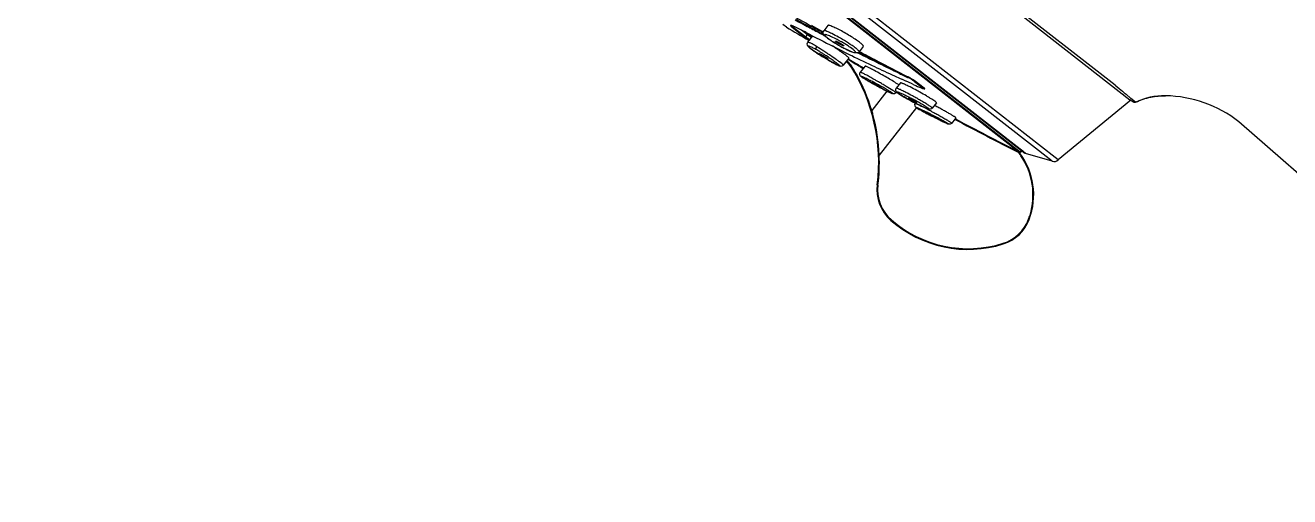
# Model space of a CAD drawing. Header units: millimetres. Extents: x 601 to 1195, y -13 to 407.
# Drawn here: x 1007.3 to 1077.1, y 250.7 to 276.8 of the extents above; entities that cross this region are included whole.
import ezdxf

# ---------------------------------------------------------------- set-up
doc = ezdxf.new("R2010")
doc.units = ezdxf.units.MM
doc.header["$LTSCALE"] = 0.1
doc.layers.add('DIM', color=3, linetype='Continuous')

msp = doc.modelspace()

# ---------------------------------------------------------------- linework, layer by layer
for p, q in [((1067.4355, 273.4601), (1011.8993, 316.8496)), ((1011.9147, 316.6638), (1068.2479, 272.6515)), ((1063.9472, 269.2558), (1007.2641, 313.5415)), ((1064.1117, 269.4663), (1007.5154, 313.6841)), ((1062.1848, 269.9169), (1008.2817, 312.0306)), ((1008.1813, 311.9199), (1062.093, 269.7994)), ((1008.3186, 311.9882), (1062.1782, 269.9085)), ((1008.4317, 311.7709), (1061.9467, 269.9604)), ((1049.2841, 276.6541), (1049.0914, 276.8046)), ((1049.6035, 276.6539), (1050.2989, 276.1106)), ((1049.6504, 276.6644), (1049.6804, 276.7028)), ((1049.6504, 276.6644), (1050.3469, 276.1202)), ((1050.4413, 276.2411), (1050.1146, 276.4964)), ((1050.521, 276.6537), (1050.5803, 276.6219)), ((1051.5713, 276.7548), (1051.3412, 276.4602)), ((1050.4898, 276.2505), (1050.2909, 276.4059)), ((1050.3469, 276.1202), (1050.4413, 276.2411)), ((1050.3655, 276.3672), (1050.3669, 276.3663)), ((1050.4588, 275.8227), (1050.7361, 276.1777)), ((1050.53, 275.9565), (1050.5371, 275.9521)), ((1050.5371, 275.9521), (1050.5497, 275.9442)), ((1050.6644, 276.0894), (1050.6464, 276.1011)), ((1051.2422, 276.2698), (1051.3759, 276.1992)), ((1051.2596, 276.3057), (1051.3273, 276.2699)), ((1051.3101, 276.3564), (1051.2899, 276.3676)), ((1052.1728, 275.6516), (1052.0188, 275.7412)), ((1051.3341, 274.9983), (1051.2222, 275.0671)), ((1052.3328, 275.5629), (1052.1728, 275.6516)), ((1053.2134, 275.2487), (1053.2529, 275.2286)), ((1053.2608, 275.2696), (1053.2717, 275.2641)), ((1053.525, 275.6008), (1053.2892, 275.2989)), ((1051.4536, 274.9262), (1051.3341, 274.9983)), ((1051.395, 274.9615), (1051.4142, 274.9499)), ((1051.4142, 274.9499), (1051.4215, 274.9455)), ((1051.5811, 274.8505), (1051.4536, 274.9262)), ((1051.8311, 274.7068), (1051.8394, 274.7021)), ((1051.8402, 274.7016), (1051.8394, 274.7021)), ((1051.8394, 274.7021), (1051.8517, 274.6952)), ((1052.7319, 274.9514), (1052.4228, 274.5558)), ((1052.5787, 274.7483), (1052.5783, 274.749)), ((1052.7321, 274.6341), (1052.5787, 274.7483)), ((1052.949, 274.7138), (1052.6835, 274.8689)), ((1052.9676, 274.7456), (1052.7022, 274.9008)), ((1052.846, 274.4938), (1052.7321, 274.6341)), ((1052.8678, 274.5324), (1052.8793, 274.5142)), ((1053.6214, 274.5125), (1053.3558, 274.1725)), ((1053.5199, 274.3824), (1053.4875, 274.4011)), ((1053.5428, 274.4117), (1053.506, 274.433)), ((1054.2748, 274.7607), (1054.263, 274.7669)), ((1054.2637, 274.7663), (1054.2748, 274.7607)), ((1055.8753, 273.6817), (1055.6578, 273.7802)), ((1055.8936, 273.6735), (1055.8753, 273.6817)), ((1056.1881, 273.5413), (1055.8936, 273.6735)), ((1055.9691, 273.8894), (1055.9882, 273.8802)), ((1056.3562, 273.668), (1056.8382, 273.2914)), ((1056.8648, 273.2914), (1056.3824, 273.6683)), ((1056.892, 273.2912), (1056.4093, 273.6683)), ((1054.0863, 273.5257), (1053.992, 273.5784)), ((1054.8332, 273.1305), (1053.9951, 272.0577)), ((1054.1845, 273.4715), (1054.0863, 273.5257)), ((1054.2855, 273.4164), (1054.1845, 273.4715)), ((1054.3882, 273.3611), (1054.2855, 273.4164)), ((1055.3584, 273.0811), (1055.3256, 273.0392)), ((1055.5717, 273.5883), (1055.3421, 273.2945)), ((1056.3237, 273.4808), (1056.1881, 273.5413)), ((1056.6439, 273.0696), (1056.6125, 273.087)), ((1056.7291, 273.3014), (1056.7314, 273.3001)), ((1056.7734, 273.2823), (1056.7314, 273.3001)), ((1068.3018, 272.7282), (1068.0303, 272.9566)), ((1056.0814, 272.6325), (1055.9719, 272.6924)), ((1056.196, 272.5712), (1056.0814, 272.6325)), ((1056.314, 272.5093), (1056.196, 272.5712)), ((1056.6743, 272.3286), (1056.5533, 272.3878)), ((1057.5652, 272.4854), (1057.3288, 272.1827)), ((1057.4772, 272.3245), (1057.4497, 272.3391)), ((1068.2858, 272.6219), (1064.2904, 269.3266)), ((1068.4002, 272.5325), (1068.2479, 272.6515)), ((1068.5554, 272.5156), (1068.3018, 272.7282)), ((1068.5562, 272.5149), (1068.5554, 272.5156)), ((1056.4574, 272.2168), (1054.404, 269.5886)), ((1056.7153, 272.0642), (1056.66, 272.0951)), ((1056.9903, 271.9149), (1056.9141, 271.9557)), ((1057.2421, 271.7825), (1057.1549, 271.828)), ((1057.3315, 271.7362), (1057.2421, 271.7825)), ((1057.4225, 271.6894), (1057.3315, 271.7362)), ((1057.6967, 271.551), (1057.6061, 271.5963)), ((1058.6414, 271.6557), (1058.4048, 271.3529)), ((1054.3665, 269.5871), (1054.404, 269.5886)), ((1061.9467, 269.9604), (1062.1983, 269.7639)), ((1062.0712, 269.7597), (1062.0881, 269.7932)), ((1062.1, 269.7871), (1062.0881, 269.7932)), ((1062.093, 269.7994), (1062.1247, 269.7747)), ((1062.1247, 269.7747), (1062.1, 269.7871)), ((1062.1833, 269.7524), (1062.1625, 269.7734)), ((1062.1782, 269.9085), (1062.1849, 269.9032)), ((1062.235, 269.8777), (1062.1848, 269.9169)), ((1062.1849, 269.9032), (1062.4381, 269.7054)), ((1062.2608, 269.8439), (1062.1983, 269.7639)), ((1062.1983, 269.7639), (1062.2608, 269.8439)), ((1062.4886, 269.6795), (1062.235, 269.8777)), ((1062.4886, 269.6795), (1062.4381, 269.7054)), ((1063.9472, 269.2558), (1062.4886, 269.6795)), ((1064.2904, 269.3266), (1064.1117, 269.4663)), ((1054.2983, 267.9629), (1054.3355, 267.9583)), ((1055.0487, 265.9928), (1055.0734, 266.021)), ((1062.685, 266.0427), (1062.6499, 266.0559)), ((1061.2554, 264.6891), (1061.2441, 264.7249))]:
    msp.add_line(p, q)
for points in [[(1049.7779, 276.6602), (1049.6913, 276.6984), (1049.6241, 276.7255), (1049.5761, 276.7422), (1049.5478, 276.7491), (1049.5456, 276.7493)], [(1050.0098, 276.5492), (1049.8841, 276.6105), (1049.7779, 276.6602)], [(1050.3669, 276.3663), (1050.3156, 276.3931), (1050.154, 276.4766), (1050.0098, 276.5492)], [(1051.3928, 276.1842), (1051.3485, 276.2362), (1051.3146, 276.301), (1051.3099, 276.3955), (1051.3404, 276.4593)], [(1050.6947, 275.4153), (1050.6371, 275.458), (1050.589, 275.4954), (1050.5493, 275.5284), (1050.5161, 275.5581), (1050.4879, 275.5866), (1050.4621, 275.6181), (1050.4375, 275.6625), (1050.4258, 275.7383), (1050.4587, 275.8227)], [(1051.6286, 275.993), (1051.5303, 276.0655), (1051.452, 276.1291), (1051.3928, 276.1842)], [(1052.0188, 275.7412), (1051.875, 275.8293), (1051.7444, 275.9137), (1051.6286, 275.993)], [(1051.017, 275.1968), (1050.9237, 275.2576), (1050.8383, 275.3147), (1050.7618, 275.3675), (1050.6947, 275.4153)], [(1051.2222, 275.0671), (1051.1167, 275.1331), (1051.017, 275.1968)], [(1052.8002, 275.3342), (1052.6521, 275.4009), (1052.4943, 275.4784), (1052.3328, 275.5629)], [(1052.9736, 275.2676), (1052.933, 275.2816), (1052.8002, 275.3342)], [(1053.1813, 275.2364), (1053.1135, 275.2346), (1053.0483, 275.246), (1052.9732, 275.2677)], [(1053.2899, 275.2999), (1053.2594, 275.2698), (1053.1813, 275.2364)], [(1051.8403, 274.7015), (1051.7134, 274.7736), (1051.5811, 274.8505)], [(1052.4228, 274.5558), (1052.3829, 274.5199), (1052.3109, 274.4965), (1052.2638, 274.4991), (1052.2306, 274.5075), (1052.1974, 274.5194), (1052.1574, 274.5364), (1052.1055, 274.5608), (1052.0363, 274.5956), (1051.9438, 274.6446), (1051.8402, 274.7016)], [(1053.6074, 273.8018), (1053.5516, 273.8361), (1053.5034, 273.8666), (1053.4622, 273.8936), (1053.4279, 273.9173), (1053.4006, 273.9378), (1053.3777, 273.9574), (1053.3527, 273.9856), (1053.3272, 274.0401), (1053.3273, 274.1154), (1053.3547, 274.1711)], [(1053.8187, 273.6771), (1053.7413, 273.7221), (1053.6707, 273.7638), (1053.6074, 273.8018)], [(1053.992, 273.5784), (1053.9025, 273.6291), (1053.8187, 273.6771)], [(1054.683, 273.2063), (1054.5937, 273.2525), (1054.4914, 273.3062), (1054.3882, 273.3611)], [(1055.3267, 273.0406), (1055.3035, 273.0168), (1055.239, 272.9855), (1055.1845, 272.9829), (1055.1499, 272.9898), (1055.1187, 273), (1055.0835, 273.0137), (1055.0416, 273.0316), (1054.9915, 273.0542), (1054.9332, 273.0817), (1054.8674, 273.1136), (1054.7951, 273.1494), (1054.7183, 273.1883), (1054.683, 273.2063)], [(1055.6106, 272.901), (1055.5437, 272.9428), (1055.4867, 272.9799), (1055.4389, 273.0129), (1055.3997, 273.0424), (1055.3685, 273.0696), (1055.3403, 273.1017), (1055.3135, 273.1578), (1055.3133, 273.2372), (1055.341, 273.293)], [(1056.8933, 273.2548), (1056.8904, 273.2539), (1056.8666, 273.2527), (1056.843, 273.2576), (1056.8126, 273.2673), (1056.7734, 273.2823)], [(1056.8961, 273.2573), (1056.9012, 273.2563), (1056.8955, 273.2555), (1056.8933, 273.2548)], [(1055.7738, 272.8042), (1055.6875, 272.8547), (1055.6106, 272.901)], [(1055.9719, 272.6924), (1055.8689, 272.7499), (1055.7738, 272.8042)], [(1056.5533, 272.3878), (1056.4337, 272.4478), (1056.314, 272.5093)], [(1056.4318, 272.2364), (1056.4078, 272.2614), (1056.3808, 272.3131), (1056.3783, 272.3905), (1056.4065, 272.4497)], [(1056.66, 272.0951), (1056.6107, 272.1231), (1056.5673, 272.1482), (1056.5296, 272.1706), (1056.4976, 272.1902), (1056.4716, 272.2069), (1056.4508, 272.2214), (1056.4318, 272.2364)], [(1057.33, 272.1843), (1057.3037, 272.1579), (1057.2359, 272.127), (1057.1806, 272.125), (1057.139, 272.1328), (1057.0958, 272.1456), (1057.045, 272.1638), (1056.984, 272.1881), (1056.9123, 272.2186), (1056.8307, 272.2551), (1056.741, 272.2968), (1056.6743, 272.3286)], [(1068.5562, 272.5149), (1068.4725, 272.5021), (1068.4001, 272.5325)], [(1056.9141, 271.9557), (1056.8426, 271.9944), (1056.7762, 272.0306), (1056.7153, 272.0642)], [(1057.1549, 271.828), (1057.0708, 271.8723), (1056.9903, 271.9149)], [(1057.6061, 271.5963), (1057.5144, 271.6426), (1057.4225, 271.6894)], [(1058.406, 271.3545), (1058.3861, 271.3335), (1058.3209, 271.3002), (1058.2658, 271.2973), (1058.2341, 271.3038), (1058.209, 271.312), (1058.1807, 271.3228), (1058.1462, 271.3372), (1058.1041, 271.3557), (1058.0541, 271.3784), (1057.9965, 271.4052), (1057.9321, 271.4358), (1057.8623, 271.4695), (1057.7889, 271.5054), (1057.6967, 271.551)], [(1121.3942, 193.6451), (1118.5102, 206.0762), (1114.4295, 218.0599), (1109.2451, 229.433), (1102.8558, 240.4106), (1095.0423, 251.1316), (1085.4905, 261.638), (1074.2592, 271.4355)]]:
    msp.add_lwpolyline(points)
for centre, radius, start, end in [((1123.7617, 407.4241), 149.7598, 240.419225, 240.781088), ((1129.6089, 411.7173), 157.1438, 239.259216, 239.788184), ((1049.1583, 275.5121), 1.3004, 68.958845, 69.385084), ((1048.2672, 273.3694), 3.6212, 65.764106, 66.8746), ((1113.8827, 394.7877), 134.0534, 241.426826, 241.792911), ((1113.8756, 394.8019), 134.0229, 241.43228, 241.830644), ((1113.912, 394.8423), 134.1155, 241.821673, 242.141949), ((1113.9048, 394.8566), 134.0848, 241.830641, 242.146895), ((1123.7887, 407.4725), 149.8152, 240.781085, 241.058128), ((1123.7812, 407.4861), 149.7838, 240.778827, 241.06311), ((1097.7707, 366.6547), 101.9759, 242.298404, 243.254523), ((1055.9741, 282.3535), 7.704, 238.198064, 240.353397), ((1048.3894, 268.9483), 7.9356, 60.316566, 62.292383), ((1046.9397, 266.8103), 10.6615, 57.987885, 60.699472), ((1044.7279, 264.8032), 12.2952, 57.540676, 58.337342), ((1060.0712, 289.3345), 16.7886, 238.315477, 238.644882), ((1043.9227, 263.5387), 13.7943, 56.754894, 57.537793), ((1039.9148, 257.4193), 21.2496, 56.547249, 57.078283), ((1043.106, 262.2141), 15.49, 55.043283, 56.619278), ((1097.8723, 366.8555), 102.201, 243.254279, 243.529989), ((1056.0978, 282.5562), 7.9413, 240.301044, 242.228811), ((1097.9261, 366.9634), 102.3216, 243.530008, 243.884675), ((1098.0271, 367.1702), 102.5517, 243.884841, 244.662726), ((1114.0349, 395.0802), 134.3832, 243.108459, 243.582263), ((1114.0277, 395.0944), 134.3525, 243.114195, 243.587527), ((1123.9028, 407.683), 150.0546, 241.924579, 242.348248), ((1123.8954, 407.6968), 150.0234, 241.929547, 242.353305), ((1060.5574, 290.1316), 17.7223, 238.643354, 238.868861), ((1060.8721, 290.6527), 18.3311, 238.965958, 239.177484), ((1060.8507, 290.6164), 18.2889, 239.17664, 239.484996), ((1060.5401, 290.0896), 17.6774, 239.485165, 239.629612), ((1059.9563, 289.0925), 16.522, 239.628128, 240.018777), ((1058.9012, 287.2674), 14.4139, 240.02644, 240.148872), ((1057.6061, 285.0042), 11.8063, 240.133283, 240.715466), ((1055.8637, 281.8933), 8.2406, 240.865697, 241.520656), ((1055.0724, 280.4396), 6.5855, 241.541497, 241.816804), ((1054.5985, 279.5544), 5.5815, 241.812614, 242.42577), ((1045.4444, 265.5649), 11.4039, 54.513614, 55.026339), ((1052.1939, 274.1112), 0.7557, 53.877285, 59.103656), ((1052.1975, 274.1083), 0.7933, 53.881504, 59.102423), ((1052.1923, 274.1096), 0.7579, 40.096961, 53.850537), ((1052.1959, 274.1067), 0.7955, 40.098287, 53.854673), ((1052.1933, 274.1109), 0.7564, 32.310799, 40.068389), ((1052.1968, 274.108), 0.794, 32.311036, 40.069418), ((1044.413, 269.1916), 9.9614, 352.915, 32.304963), ((1044.4162, 269.1885), 9.9994, 29.147799, 32.181747), ((1140.158, 424.2641), 173.1205, 239.751742, 239.957846), ((1140.1619, 424.2618), 173.0836, 239.750284, 239.95636), ((1098.1597, 367.4501), 102.8614, 244.662701, 245.344942), ((1114.0839, 395.1789), 134.4934, 243.582269, 244.109302), ((1123.4151, 410.3234), 152.1762, 242.977297, 243.69841), ((1135.4346, 429.7891), 174.9478, 242.36298, 242.990906), ((1044.3892, 269.1772), 10.0284, 16.692754, 29.129335), ((1045.2268, 256.9501), 18.8789, 62.033845, 62.795052), ((1041.9687, 252.1037), 24.85, 60.718768, 61.382684), ((1043.6382, 253.9552), 22.269, 61.422911, 62.037278), ((1040.2234, 248.9859), 28.4231, 60.483589, 60.724158), ((1039.4665, 247.6481), 29.9601, 60.187981, 60.484283), ((1039.6521, 247.9682), 29.5902, 59.714592, 60.191694), ((1098.2474, 367.6405), 103.071, 245.344799, 245.5936), ((1114.1195, 395.2521), 134.5748, 244.109278, 244.398814), ((1054.3416, 270.6986), 3.6183, 62.819389, 62.983758), ((1054.5784, 271.0604), 3.1707, 63.44026, 63.637144), ((1054.7176, 271.2296), 2.9394, 63.186546, 64.390711), ((1054.2886, 270.5954), 3.7343, 62.647462, 62.819395), ((1054.3377, 270.5842), 3.7043, 60.2636, 63.403035), ((1054.069, 270.1742), 4.2094, 60.365221, 62.626326), ((1054.579, 270.9518), 3.2499, 60.451671, 63.214742), ((1054.1227, 270.2629), 4.1057, 59.32348, 60.403812), ((1054.5124, 270.8857), 3.3558, 59.206066, 60.300498), ((1054.788, 271.3207), 2.8258, 59.61116, 60.44894), ((1054.4817, 270.8664), 3.4035, 58.072428, 59.339806), ((1064.8181, 292.8475), 22.102, 240.790118, 241.426375), ((1042.1026, 252.1525), 24.7411, 59.132975, 59.728347), ((1098.3683, 367.9095), 103.366, 245.998854, 246.244602), ((1057.3628, 274.7379), 1.5702, 246.19425, 247.706234), ((1057.1492, 274.2159), 1.0061, 247.683782, 249.502476), ((1185.0014, 411.7767), 181.5304, 229.725355, 229.8822), ((1050.257, 261.268), 12.8948, 63.120089, 64.239281), ((1063.228, 285.8378), 15.0148, 241.283979, 242.22353), ((1049.2368, 259.2523), 15.1539, 62.219377, 63.125191), ((1049.2707, 259.3083), 15.0885, 61.300826, 62.234185), ((1046.61, 255.2664), 20.0598, 60.198935, 60.889932), ((1048.2475, 258.1132), 16.7757, 59.331281, 60.219934), ((1070.1485, 269.1198), 3.75, 89.063082, 115.127141), ((1070.0996, 266.1228), 6.7475, 51.94061, 89.063588), ((1044.4357, 269.2067), 9.9755, 15.224518, 16.606749), ((1044.4258, 269.2045), 9.9856, 2.204251, 15.221753), ((1045.5142, 248.9479), 25.7332, 63.146882, 63.706288), ((1041.1439, 242.2945), 33.8113, 61.69165, 62.180034), ((1071.0934, 298.4207), 30.0241, 242.22773, 242.698101), ((1043.4077, 244.7844), 30.3993, 62.698659, 63.149403), ((1038.869, 238.0656), 38.6132, 61.520346, 61.695517), ((1037.8278, 236.1456), 40.7973, 61.301158, 61.520794), ((1070.3211, 296.909), 28.3267, 242.6838, 243.679855), ((1038.0437, 236.5358), 40.3514, 60.954388, 61.303944), ((1041.2697, 242.3322), 33.7178, 60.522226, 60.964744), ((1141.2816, 426.6577), 175.7591, 241.93561, 243.212946), ((1141.2816, 426.6577), 175.7216, 241.935548, 243.212946), ((1044.413, 269.1916), 9.9989, 352.915, 2.275718), ((1059.5937, 267.7895), 3.1697, 37.070114, 37.823015), ((1059.5476, 267.7546), 3.2276, 36.570411, 37.070836), ((1059.4289, 267.6675), 3.3747, 34.199065, 36.556086), ((1059.0875, 267.3964), 3.8438, 339.379477, 37.157732), ((1062.1979, 269.7179), 0.0375, 112.924845, 216.736094), ((1064.0518, 269.6159), 0.375, 253.801409, 309.514533), ((1056.5311, 267.6854), 2.25, 172.915, 228.785334), ((1056.5311, 267.6854), 2.2125, 172.915, 228.785334), ((1059.3111, 270.8593), 6.4693, 228.785334, 287.489556), ((1059.3111, 270.8593), 6.4318, 228.785334, 287.489556), ((1060.5792, 266.8351), 2.2125, 287.489556, 339.379477), ((1060.5792, 266.8351), 2.25, 287.489556, 339.379477), ((1059.0864, 267.3967), 3.8074, 339.38002, 343.054779)]:
    msp.add_arc(centre, radius, start, end)
for points, knots in [([(1049.6162, 276.7292), (1049.6014, 276.7348), (1049.5759, 276.7444), (1049.5432, 276.7518), (1049.5221, 276.7577), (1049.5067, 276.7483), (1049.5179, 276.7302), (1049.5457, 276.6999), (1049.5788, 276.6732), (1049.6035, 276.6539)], [0, 0, 0, 0, 0.1926779, 0.329977, 0.4130495, 0.4533575, 0.5099033, 0.617676, 1, 1, 1, 1]), ([(1049.5621, 276.7469), (1049.5632, 276.745), (1049.5699, 276.7351), (1049.5782, 276.7266), (1049.5852, 276.7198)], [0, 0, 0, 0, 0.1880115, 1, 1, 1, 1]), ([(1049.5852, 276.7198), (1049.5893, 276.7158), (1049.6102, 276.6963), (1049.6325, 276.6784), (1049.6504, 276.6644)], [0, 0, 0, 0, 0.2023529, 1, 1, 1, 1]), ([(1049.6894, 276.6996), (1049.6836, 276.7021), (1049.6624, 276.7111), (1049.6409, 276.7197), (1049.6252, 276.7258)], [0, 0, 0, 0, 0.2711067, 1, 1, 1, 1]), ([(1050.3655, 276.3672), (1050.3051, 276.3989), (1050.103, 276.5037), (1049.8993, 276.606), (1049.7537, 276.6715)], [0, 0, 0, 0, 0.2991347, 1, 1, 1, 1]), ([(1051.5079, 276.4288), (1051.4704, 276.443), (1051.4205, 276.4601), (1051.3643, 276.4688), (1051.3444, 276.4644), (1051.3404, 276.4593)], [0, 0, 0, 0, 0.6900561, 0.8883394, 1, 1, 1, 1]), ([(1052.1573, 276.1079), (1052.0365, 276.1756), (1051.8234, 276.2893), (1051.6043, 276.3924), (1051.5079, 276.4288)], [0, 0, 0, 0, 0.5733377, 1, 1, 1, 1]), ([(1051.7397, 276.7255), (1051.7019, 276.7394), (1051.6517, 276.7562), (1051.5949, 276.7642), (1051.5749, 276.7594), (1051.5708, 276.7541)], [0, 0, 0, 0, 0.6879147, 0.8865508, 1, 1, 1, 1]), ([(1053.5255, 275.6015), (1053.5304, 275.6077), (1053.5234, 275.6355), (1053.471, 275.6945), (1053.3447, 275.8046), (1053.1336, 275.9553), (1052.8611, 276.1337), (1052.5573, 276.3165), (1052.2541, 276.4855), (1051.983, 276.623), (1051.8143, 276.6981), (1051.7397, 276.7255)], [0, 0, 0, 0, 0.0110857, 0.0331276, 0.1151553, 0.2419359, 0.4000284, 0.5723411, 0.7407544, 0.888166, 1, 1, 1, 1]), ([(1050.2989, 276.1106), (1050.3064, 276.1062), (1050.3253, 276.1031), (1050.3415, 276.1133), (1050.3469, 276.1202)], [0, 0, 0, 0, 0.4972982, 1, 1, 1, 1]), ([(1050.2989, 276.1106), (1050.3039, 276.1067), (1050.3301, 276.087), (1050.3573, 276.0685), (1050.3793, 276.0537)], [0, 0, 0, 0, 0.1923761, 1, 1, 1, 1]), ([(1050.3469, 276.1202), (1050.3518, 276.1164), (1050.3776, 276.097), (1050.4043, 276.0789), (1050.426, 276.0644)], [0, 0, 0, 0, 0.1923605, 1, 1, 1, 1]), ([(1050.3793, 276.0537), (1050.3899, 276.0467), (1050.4397, 276.0137), (1050.4902, 275.9816), (1050.53, 275.9565)], [0, 0, 0, 0, 0.2128133, 1, 1, 1, 1]), ([(1050.426, 276.0644), (1050.4364, 276.0574), (1050.4855, 276.0251), (1050.5351, 275.9936), (1050.5744, 275.969)], [0, 0, 0, 0, 0.2128101, 1, 1, 1, 1]), ([(1050.4413, 276.2411), (1050.4468, 276.2481), (1050.4632, 276.2584), (1050.4823, 276.255), (1050.4898, 276.2505)], [0, 0, 0, 0, 0.5027299, 1, 1, 1, 1]), ([(1050.5467, 276.1668), (1050.5354, 276.1743), (1050.4999, 276.1985), (1050.4645, 276.223), (1050.4413, 276.2411)], [0, 0, 0, 0, 0.315672, 1, 1, 1, 1]), ([(1050.9497, 275.5854), (1050.8675, 275.6375), (1050.7425, 275.7148), (1050.58, 275.7949), (1050.5069, 275.8221), (1050.4644, 275.83), (1050.4588, 275.8227)], [0, 0, 0, 0, 0.5298387, 0.81314, 0.9498165, 1, 1, 1, 1]), ([(1050.529, 276.2217), (1050.5251, 276.2244), (1050.5119, 276.2338), (1050.4989, 276.2434), (1050.4898, 276.2505)], [0, 0, 0, 0, 0.288699, 1, 1, 1, 1]), ([(1050.6871, 276.1159), (1050.6711, 276.1263), (1050.618, 276.1609), (1050.5652, 276.1961), (1050.529, 276.2217)], [0, 0, 0, 0, 0.3011286, 1, 1, 1, 1]), ([(1050.6464, 276.1011), (1050.6373, 276.107), (1050.6039, 276.1287), (1050.5707, 276.1506), (1050.5467, 276.1668)], [0, 0, 0, 0, 0.273848, 1, 1, 1, 1]), ([(1051.536, 276.2199), (1051.5194, 276.2253), (1051.4894, 276.2344), (1051.4486, 276.2442), (1051.4172, 276.2476), (1051.3947, 276.2468), (1051.3795, 276.2354), (1051.3822, 276.2157), (1051.3949, 276.195), (1051.4171, 276.1681), (1051.4494, 276.1363), (1051.5106, 276.0828), (1051.6098, 276.0072), (1051.7518, 275.9089), (1051.8575, 275.8413), (1051.9143, 275.8061)], [0, 0, 0, 0, 0.0611217, 0.1102584, 0.1470081, 0.1718429, 0.1882016, 0.2061307, 0.2340879, 0.2744419, 0.3276647, 0.3934006, 0.5596339, 0.7653035, 1, 1, 1, 1]), ([(1052.0791, 275.974), (1051.9785, 276.0268), (1051.8003, 276.1151), (1051.6169, 276.1932), (1051.536, 276.2199)], [0, 0, 0, 0, 0.57148, 1, 1, 1, 1]), ([(1052.2578, 275.6995), (1052.2227, 275.7181), (1052.1564, 275.7558), (1052.0717, 275.8089), (1052.0159, 275.852), (1051.992, 275.8742), (1051.9869, 275.8858), (1051.9888, 275.8882)], [0, 0, 0, 0, 0.3581102, 0.6841041, 0.9106871, 0.972235, 1, 1, 1, 1]), ([(1051.9888, 275.8882), (1051.9915, 275.8917), (1052.0087, 275.8897), (1052.0205, 275.8863), (1052.0296, 275.8833)], [0, 0, 0, 0, 0.3166339, 1, 1, 1, 1]), ([(1052.0296, 275.8833), (1052.0396, 275.88), (1052.091, 275.8604), (1052.1403, 275.8358), (1052.1796, 275.815)], [0, 0, 0, 0, 0.1914071, 1, 1, 1, 1]), ([(1052.1796, 275.815), (1052.2149, 275.7964), (1052.2814, 275.7586), (1052.3665, 275.7054), (1052.4226, 275.6621), (1052.4466, 275.6398), (1052.4518, 275.6281), (1052.4499, 275.6257)], [0, 0, 0, 0, 0.3576111, 0.683725, 0.9105988, 0.9722328, 1, 1, 1, 1]), ([(1052.959, 275.4269), (1052.8704, 275.4973), (1052.6598, 275.641), (1052.4419, 275.7726), (1052.3191, 275.8426)], [0, 0, 0, 0, 0.4447662, 1, 1, 1, 1]), ([(1053.1245, 275.4843), (1053.0897, 275.5118), (1052.9172, 275.6415), (1052.7366, 275.7598), (1052.5913, 275.8506)], [0, 0, 0, 0, 0.2058399, 1, 1, 1, 1]), ([(1050.9054, 275.4318), (1050.8441, 275.4661), (1050.7471, 275.5181), (1050.6266, 275.5727), (1050.5624, 275.5973), (1050.529, 275.6042), (1050.5133, 275.6067), (1050.4955, 275.5992), (1050.5075, 275.5757), (1050.5262, 275.5545), (1050.5592, 275.5227), (1050.6031, 275.486), (1050.659, 275.4425), (1050.7262, 275.3932), (1050.8391, 275.3139), (1051.0152, 275.1969), (1051.167, 275.1013), (1051.2531, 275.0482)], [0, 0, 0, 0, 0.1523408, 0.2382366, 0.2865402, 0.3013521, 0.3114567, 0.3218788, 0.3341775, 0.3564874, 0.3888063, 0.4306352, 0.4816605, 0.5418168, 0.6113054, 0.7807102, 1, 1, 1, 1]), ([(1050.9497, 275.5854), (1050.9319, 275.5544), (1050.9109, 275.5094), (1050.8986, 275.458), (1050.9003, 275.4363), (1050.9054, 275.4318)], [0, 0, 0, 0, 0.6541894, 0.8765451, 1, 1, 1, 1]), ([(1051.1819, 275.2683), (1051.1606, 275.2814), (1051.0693, 275.3373), (1050.9771, 275.3917), (1050.9054, 275.4318)], [0, 0, 0, 0, 0.2331246, 1, 1, 1, 1]), ([(1051.4638, 275.2565), (1051.4264, 275.2807), (1051.2553, 275.3908), (1051.084, 275.5004), (1050.9497, 275.5854)], [0, 0, 0, 0, 0.2188163, 1, 1, 1, 1]), ([(1051.1403, 275.175), (1051.1331, 275.1797), (1051.1231, 275.1864), (1051.1158, 275.1926), (1051.1127, 275.1956), (1051.1132, 275.1963)], [0, 0, 0, 0, 0.7410964, 0.9308581, 1, 1, 1, 1]), ([(1051.1132, 275.1963), (1051.1137, 275.197), (1051.1179, 275.1954), (1051.1238, 275.1936), (1051.1346, 275.1886), (1051.1553, 275.1788), (1051.189, 275.1613), (1051.2175, 275.146), (1051.2336, 275.1373)], [0, 0, 0, 0, 0.0208638, 0.0736698, 0.1588649, 0.2749186, 0.5916012, 1, 1, 1, 1]), ([(1051.4529, 274.9916), (1051.394, 275.0237), (1051.2891, 275.0837), (1051.185, 275.1453), (1051.1403, 275.175)], [0, 0, 0, 0, 0.5557194, 1, 1, 1, 1]), ([(1051.2336, 275.1373), (1051.2925, 275.1052), (1051.3972, 275.0453), (1051.5012, 274.9839), (1051.5459, 274.9542)], [0, 0, 0, 0, 0.5551352, 1, 1, 1, 1]), ([(1052.0149, 274.6069), (1052.0496, 274.5888), (1052.1029, 274.5612), (1052.1741, 274.53), (1052.2053, 274.5178), (1052.2334, 274.5132), (1052.2284, 274.5335), (1052.2117, 274.5478), (1052.1863, 274.574), (1052.1494, 274.6044), (1052.103, 274.6419), (1052.0219, 274.7039), (1051.8949, 274.7967), (1051.7069, 274.9279), (1051.5651, 275.0229), (1051.4851, 275.0753)], [0, 0, 0, 0, 0.1000937, 0.1578052, 0.1886229, 0.2009958, 0.2097821, 0.2295457, 0.2603726, 0.3015224, 0.3524805, 0.4129972, 0.5629972, 0.7550865, 1, 1, 1, 1]), ([(1052.7319, 274.9514), (1052.7335, 274.9535), (1052.7295, 274.963), (1052.7122, 274.9822), (1052.6696, 275.0214), (1052.5994, 275.0775), (1052.5022, 275.1518), (1052.3785, 275.2421), (1052.2254, 275.3506), (1052.0366, 275.4803), (1051.8974, 275.5729), (1051.8202, 275.6234)], [0, 0, 0, 0, 0.0068912, 0.0214493, 0.0736899, 0.1542034, 0.261362, 0.395424, 0.5587223, 0.7566068, 1, 1, 1, 1]), ([(1052.4091, 275.6306), (1052.399, 275.6339), (1052.3472, 275.6537), (1052.2974, 275.6785), (1052.2578, 275.6995)], [0, 0, 0, 0, 0.1912603, 1, 1, 1, 1]), ([(1052.3977, 275.5296), (1052.4326, 275.5112), (1052.5607, 275.4451), (1052.6908, 275.3829), (1052.787, 275.3419)], [0, 0, 0, 0, 0.2740937, 1, 1, 1, 1]), ([(1052.4499, 275.6257), (1052.4472, 275.6222), (1052.43, 275.6242), (1052.4182, 275.6276), (1052.4091, 275.6306)], [0, 0, 0, 0, 0.3167277, 1, 1, 1, 1]), ([(1052.787, 275.3419), (1052.8018, 275.3356), (1052.8545, 275.3137), (1052.908, 275.2932), (1052.947, 275.2804)], [0, 0, 0, 0, 0.2801892, 1, 1, 1, 1]), ([(1052.947, 275.2804), (1052.9784, 275.2701), (1053.0209, 275.2569), (1053.0703, 275.2525), (1053.0938, 275.2547), (1053.1051, 275.2718), (1053.0961, 275.2934), (1053.0787, 275.3181), (1053.0616, 275.3362), (1053.0515, 275.3463)], [0, 0, 0, 0, 0.3838584, 0.5063235, 0.5851665, 0.6401227, 0.7152357, 0.8335105, 1, 1, 1, 1]), ([(1053.0515, 275.3463), (1053.0453, 275.3525), (1053.0157, 275.3807), (1052.9842, 275.4069), (1052.959, 275.4269)], [0, 0, 0, 0, 0.2134993, 1, 1, 1, 1]), ([(1053.2899, 275.2999), (1053.2948, 275.3062), (1053.2865, 275.3348), (1053.2319, 275.3945), (1053.172, 275.4467), (1053.1245, 275.4843)], [0, 0, 0, 0, 0.0939909, 0.2855547, 1, 1, 1, 1]), ([(1051.5734, 274.9327), (1051.5728, 274.9319), (1051.5687, 274.9335), (1051.5628, 274.9353), (1051.552, 274.9403), (1051.5313, 274.9501), (1051.4976, 274.9676), (1051.469, 274.9829), (1051.4529, 274.9916)], [0, 0, 0, 0, 0.0208719, 0.0736864, 0.1588934, 0.2749563, 0.5916252, 1, 1, 1, 1]), ([(1051.5459, 274.9542), (1051.5531, 274.9494), (1051.5633, 274.9426), (1051.5707, 274.9363), (1051.5739, 274.9333), (1051.5734, 274.9327)], [0, 0, 0, 0, 0.7411544, 0.9309537, 1, 1, 1, 1]), ([(1052.4228, 274.5558), (1052.4252, 274.5588), (1052.4169, 274.5732), (1052.401, 274.5897), (1052.371, 274.6179), (1052.3109, 274.6678), (1052.2075, 274.7474), (1052.1169, 274.8132), (1052.0645, 274.8505)], [0, 0, 0, 0, 0.0248511, 0.0803931, 0.1660051, 0.2796814, 0.5867172, 1, 1, 1, 1]), ([(1052.8325, 274.5152), (1052.8335, 274.5136), (1052.8423, 274.5186), (1052.8469, 274.5202), (1052.8512, 274.5225)], [0, 0, 0, 0, 0.2839977, 1, 1, 1, 1]), ([(1054.1388, 274.2611), (1054.0696, 274.2983), (1053.971, 274.3507), (1053.8471, 274.4141), (1053.7724, 274.4513), (1053.7129, 274.4791), (1053.6663, 274.5003), (1053.6408, 274.5081), (1053.623, 274.5145), (1053.6205, 274.5114)], [0, 0, 0, 0, 0.4085706, 0.5797554, 0.7245766, 0.8406034, 0.9258857, 0.9789629, 1, 1, 1, 1]), ([(1054.2748, 274.7607), (1054.2792, 274.7686), (1054.2844, 274.781), (1054.2859, 274.7985), (1054.2818, 274.8021)], [0, 0, 0, 0, 0.6244676, 1, 1, 1, 1]), ([(1053.8707, 273.918), (1053.8018, 273.9556), (1053.7036, 274.0084), (1053.5801, 274.0725), (1053.5057, 274.1101), (1053.4465, 274.1382), (1053.4001, 274.1597), (1053.3749, 274.1676), (1053.3572, 274.1743), (1053.3547, 274.1711)], [0, 0, 0, 0, 0.40887, 0.5801863, 0.725034, 0.8410322, 0.9262102, 0.9792011, 1, 1, 1, 1]), ([(1053.8577, 273.7405), (1053.8219, 273.7589), (1053.7539, 273.7934), (1053.6581, 273.841), (1053.5746, 273.881), (1053.5084, 273.9115), (1053.4533, 273.9345), (1053.4273, 273.9441), (1053.3965, 273.9523), (1053.4054, 273.9364), (1053.4154, 273.9291), (1053.4371, 273.9112), (1053.4756, 273.8853), (1053.5349, 273.8466), (1053.6104, 273.8001), (1053.7001, 273.7463), (1053.8419, 273.6634), (1053.9541, 273.5997), (1054.0321, 273.5561)], [0, 0, 0, 0, 0.0966736, 0.1832148, 0.2573623, 0.3175142, 0.3623482, 0.3909315, 0.4029585, 0.4112768, 0.4214557, 0.4358433, 0.4770044, 0.5340218, 0.6055457, 0.6899731, 0.7853184, 1, 1, 1, 1]), ([(1055.4024, 273.5315), (1055.2115, 273.6527), (1054.792, 273.8991), (1054.368, 274.1377), (1054.1388, 274.2611)], [0, 0, 0, 0, 0.4648753, 1, 1, 1, 1]), ([(1055.9882, 273.8802), (1055.9872, 273.8811), (1055.9836, 273.8876), (1055.985, 273.8955), (1055.9864, 273.9013)], [0, 0, 0, 0, 0.1735903, 1, 1, 1, 1]), ([(1055.9864, 273.9013), (1055.987, 273.9036), (1055.9883, 273.9102), (1055.9887, 273.9189), (1055.9852, 273.9221)], [0, 0, 0, 0, 0.3377354, 1, 1, 1, 1]), ([(1056.2175, 273.7583), (1056.2317, 273.75), (1056.279, 273.7216), (1056.3257, 273.6918), (1056.3562, 273.668)], [0, 0, 0, 0, 0.2987342, 1, 1, 1, 1]), ([(1056.3824, 273.6683), (1056.3731, 273.6756), (1056.3241, 273.7113), (1056.2724, 273.7433), (1056.2304, 273.7684)], [0, 0, 0, 0, 0.1942599, 1, 1, 1, 1]), ([(1056.4093, 273.6683), (1056.4012, 273.6746), (1056.3599, 273.7053), (1056.3166, 273.7332), (1056.2817, 273.755)], [0, 0, 0, 0, 0.1994327, 1, 1, 1, 1]), ([(1054.0387, 273.5898), (1054.0315, 273.5944), (1054.0216, 273.6011), (1054.014, 273.6072), (1054.0111, 273.6104), (1054.0116, 273.611)], [0, 0, 0, 0, 0.7396999, 0.9291351, 1, 1, 1, 1]), ([(1054.0116, 273.611), (1054.0122, 273.6118), (1054.0165, 273.6106), (1054.0226, 273.6088), (1054.0337, 273.6042), (1054.0549, 273.5949), (1054.0892, 273.5783), (1054.1183, 273.5637), (1054.1346, 273.5553)], [0, 0, 0, 0, 0.0218828, 0.0752679, 0.1608143, 0.2769984, 0.5931681, 1, 1, 1, 1]), ([(1054.3558, 273.412), (1054.2959, 273.4428), (1054.1895, 273.5007), (1054.0839, 273.5604), (1054.0387, 273.5898)], [0, 0, 0, 0, 0.5556018, 1, 1, 1, 1]), ([(1054.1346, 273.5553), (1054.1944, 273.5246), (1054.3007, 273.4667), (1054.4062, 273.407), (1054.4514, 273.3777)], [0, 0, 0, 0, 0.555095, 1, 1, 1, 1]), ([(1054.247, 273.4375), (1054.2844, 273.4171), (1054.4281, 273.3394), (1054.5727, 273.2631), (1054.6802, 273.208)], [0, 0, 0, 0, 0.2605995, 1, 1, 1, 1]), ([(1054.6802, 273.208), (1054.7543, 273.1699), (1054.8577, 273.1177), (1054.9851, 273.0573), (1055.0464, 273.0297), (1055.0856, 273.0139), (1055.1066, 273.0058), (1055.1225, 273.0017), (1055.1317, 272.9986), (1055.1397, 273.0013), (1055.1344, 273.0092), (1055.1269, 273.0162), (1055.1125, 273.028), (1055.0932, 273.0421), (1055.0563, 273.0676), (1054.9973, 273.1055), (1054.9119, 273.1581), (1054.8094, 273.219), (1054.6927, 273.2868), (1054.5186, 273.3858), (1054.383, 273.4608), (1054.2903, 273.5113)], [0, 0, 0, 0, 0.1671325, 0.2323198, 0.2827364, 0.3019653, 0.317041, 0.3278668, 0.3344364, 0.3373247, 0.3409888, 0.3486473, 0.3606084, 0.3768403, 0.3972589, 0.4501513, 0.5177764, 0.5982632, 0.6893088, 0.7884194, 1, 1, 1, 1]), ([(1054.4788, 273.3563), (1054.4782, 273.3555), (1054.474, 273.3567), (1054.4678, 273.3585), (1054.4567, 273.3631), (1054.4355, 273.3724), (1054.4012, 273.3889), (1054.3721, 273.4036), (1054.3558, 273.412)], [0, 0, 0, 0, 0.0218914, 0.0752847, 0.1608419, 0.2770342, 0.5931913, 1, 1, 1, 1]), ([(1054.4514, 273.3777), (1054.4587, 273.373), (1054.4687, 273.3663), (1054.4763, 273.3601), (1054.4793, 273.3569), (1054.4788, 273.3563)], [0, 0, 0, 0, 0.7397703, 0.9292385, 1, 1, 1, 1]), ([(1055.2312, 273.1178), (1055.2047, 273.1357), (1055.0616, 273.2292), (1054.9153, 273.3179), (1054.796, 273.3892)], [0, 0, 0, 0, 0.1868868, 1, 1, 1, 1]), ([(1055.3267, 273.0406), (1055.3285, 273.0429), (1055.3179, 273.054), (1055.3031, 273.0667), (1055.2704, 273.091), (1055.2459, 273.1079), (1055.2312, 273.1178)], [0, 0, 0, 0, 0.0706579, 0.2595407, 0.5704693, 1, 1, 1, 1]), ([(1055.8724, 273.0595), (1055.8023, 273.0957), (1055.7023, 273.1463), (1055.5761, 273.2068), (1055.4998, 273.2417), (1055.4385, 273.2679), (1055.3904, 273.2861), (1055.3626, 273.2938), (1055.3438, 273.2966), (1055.341, 273.293)], [0, 0, 0, 0, 0.405578, 0.5758649, 0.7201622, 0.8361386, 0.9218858, 0.9762043, 1, 1, 1, 1]), ([(1055.8613, 272.8812), (1055.8249, 272.8987), (1055.7557, 272.9315), (1055.6577, 272.9763), (1055.5727, 273.0132), (1055.5025, 273.0416), (1055.4493, 273.0604), (1055.4147, 273.0702), (1055.3972, 273.0717), (1055.3887, 273.0706), (1055.3869, 273.0634), (1055.3922, 273.0561), (1055.4005, 273.0465), (1055.4211, 273.0283), (1055.4583, 273.0003), (1055.5167, 272.9606), (1055.5914, 272.9131), (1055.6809, 272.8588), (1055.8227, 272.7757), (1055.9354, 272.7126), (1056.0139, 272.6696)], [0, 0, 0, 0, 0.0962004, 0.1824769, 0.2566152, 0.3170401, 0.3624651, 0.3920242, 0.4007938, 0.4059877, 0.4097908, 0.4160951, 0.4262446, 0.4404743, 0.4811316, 0.5375374, 0.6084051, 0.692154, 0.7868006, 1, 1, 1, 1]), ([(1055.4932, 273.4726), (1055.4865, 273.4771), (1055.4564, 273.497), (1055.4261, 273.5165), (1055.4024, 273.5315)], [0, 0, 0, 0, 0.2248256, 1, 1, 1, 1]), ([(1056.1048, 273.357), (1056.0344, 273.3928), (1055.9341, 273.4429), (1055.8074, 273.5027), (1055.7306, 273.5371), (1055.669, 273.5629), (1055.6207, 273.5807), (1055.5924, 273.5883), (1055.5736, 273.5908), (1055.5707, 273.5871)], [0, 0, 0, 0, 0.4051288, 0.5752406, 0.7194923, 0.8355027, 0.9213819, 0.9758526, 1, 1, 1, 1]), ([(1056.3689, 272.7924), (1056.3261, 272.8163), (1056.1616, 272.9071), (1055.9958, 272.9958), (1055.8724, 273.0595)], [0, 0, 0, 0, 0.2606244, 1, 1, 1, 1]), ([(1056.6125, 273.087), (1056.5687, 273.1111), (1056.4005, 273.2031), (1056.231, 273.2927), (1056.1048, 273.357)], [0, 0, 0, 0, 0.2606475, 1, 1, 1, 1]), ([(1057.5662, 272.4867), (1057.5678, 272.4886), (1057.5646, 272.498), (1057.5455, 272.517), (1057.4984, 272.5557), (1057.4171, 272.6113), (1057.3045, 272.6842), (1057.1654, 272.7696), (1056.9432, 272.9015), (1056.7665, 273.0017), (1056.6439, 273.0696)], [0, 0, 0, 0, 0.0069142, 0.0215679, 0.0778709, 0.1694721, 0.293082, 0.4439994, 0.6164949, 1, 1, 1, 1]), ([(1056.8382, 273.2914), (1056.8435, 273.2873), (1056.8526, 273.28), (1056.8615, 273.2704), (1056.8682, 273.2624), (1056.8635, 273.2555), (1056.8532, 273.2571), (1056.8312, 273.2606), (1056.8115, 273.2681), (1056.7969, 273.2735)], [0, 0, 0, 0, 0.1730595, 0.2927681, 0.360603, 0.4006941, 0.4742594, 0.5989419, 1, 1, 1, 1]), ([(1056.8933, 273.2548), (1056.8948, 273.2554), (1056.8978, 273.2602), (1056.8904, 273.2684), (1056.8806, 273.279), (1056.8706, 273.2869), (1056.8648, 273.2914)], [0, 0, 0, 0, 0.0959575, 0.2631865, 0.5634348, 1, 1, 1, 1]), ([(1056.8985, 273.2553), (1056.9073, 273.2529), (1056.9396, 273.2462), (1056.9169, 273.27), (1056.9101, 273.2761)], [0, 0, 0, 0, 0.5006967, 1, 1, 1, 1]), ([(1056.0297, 272.7172), (1056.0225, 272.722), (1056.0165, 272.7273), (1056.0018, 272.738), (1056.0037, 272.7404)], [0, 0, 0, 0, 0.7363142, 1, 1, 1, 1]), ([(1056.0037, 272.7404), (1056.006, 272.7432), (1056.0221, 272.7363), (1056.0447, 272.73), (1056.0849, 272.7114), (1056.1142, 272.698), (1056.1309, 272.6899)], [0, 0, 0, 0, 0.0793817, 0.2820617, 0.5967256, 1, 1, 1, 1]), ([(1056.3484, 272.542), (1056.2877, 272.5712), (1056.1804, 272.6276), (1056.0742, 272.6868), (1056.0297, 272.7172)], [0, 0, 0, 0, 0.5552484, 1, 1, 1, 1]), ([(1056.1309, 272.6899), (1056.1915, 272.6608), (1056.2987, 272.6044), (1056.4048, 272.5453), (1056.4494, 272.5149)], [0, 0, 0, 0, 0.5549194, 1, 1, 1, 1]), ([(1056.2308, 272.5531), (1056.2686, 272.5332), (1056.414, 272.4573), (1056.5607, 272.3837), (1056.67, 272.3311)], [0, 0, 0, 0, 0.2605198, 1, 1, 1, 1]), ([(1056.4755, 272.4915), (1056.4733, 272.4887), (1056.4572, 272.4956), (1056.4346, 272.5019), (1056.3943, 272.5205), (1056.365, 272.534), (1056.3484, 272.542)], [0, 0, 0, 0, 0.0794118, 0.2821098, 0.5967558, 1, 1, 1, 1]), ([(1056.4207, 272.4473), (1056.4174, 272.4484), (1056.4134, 272.4495), (1056.4073, 272.4508), (1056.4065, 272.4497)], [0, 0, 0, 0, 0.7043473, 1, 1, 1, 1]), ([(1056.6718, 272.3283), (1056.618, 272.3557), (1056.5349, 272.3962), (1056.4513, 272.437), (1056.4207, 272.4473)], [0, 0, 0, 0, 0.6512317, 1, 1, 1, 1]), ([(1056.4494, 272.5149), (1056.4566, 272.51), (1056.4627, 272.5047), (1056.4775, 272.494), (1056.4755, 272.4915)], [0, 0, 0, 0, 0.7364188, 1, 1, 1, 1]), ([(1056.4679, 272.2232), (1056.4656, 272.2239), (1056.4617, 272.2246), (1056.4573, 272.2259), (1056.454, 272.224), (1056.4567, 272.2204), (1056.4603, 272.2169), (1056.4712, 272.2083), (1056.4909, 272.195), (1056.523, 272.1748), (1056.5849, 272.1378), (1056.6367, 272.1083), (1056.6743, 272.0872)], [0, 0, 0, 0, 0.0267224, 0.0427362, 0.0500211, 0.0602698, 0.0806022, 0.1118838, 0.2074073, 0.3459269, 0.5259273, 1, 1, 1, 1]), ([(1056.67, 272.3311), (1056.7063, 272.3136), (1056.7756, 272.2808), (1056.8736, 272.236), (1056.9586, 272.1991), (1057.0289, 272.1708), (1057.0821, 272.152), (1057.1167, 272.1422), (1057.1342, 272.1407), (1057.1427, 272.1419), (1057.1444, 272.1491), (1057.1391, 272.1564), (1057.1307, 272.166), (1057.1101, 272.1843), (1057.0728, 272.2124), (1057.0143, 272.2521), (1056.9394, 272.2996), (1056.8498, 272.354), (1056.7078, 272.4371), (1056.595, 272.5002), (1056.5164, 272.5433)], [0, 0, 0, 0, 0.0961564, 0.1823893, 0.2564831, 0.3168619, 0.3622403, 0.3917534, 0.4005021, 0.4056822, 0.4094969, 0.4158273, 0.426005, 0.4402632, 0.4809767, 0.537435, 0.6083488, 0.6921341, 0.7868041, 1, 1, 1, 1]), ([(1056.9234, 272.1978), (1056.9006, 272.2098), (1056.817, 272.2537), (1056.7331, 272.2972), (1056.6718, 272.3283)], [0, 0, 0, 0, 0.2724973, 1, 1, 1, 1]), ([(1057.33, 272.1843), (1057.3327, 272.1878), (1057.3202, 272.2048), (1057.2982, 272.2235), (1057.2538, 272.2583), (1057.1939, 272.2997), (1057.1164, 272.351), (1056.9856, 272.4338), (1056.8794, 272.498), (1056.8044, 272.5425)], [0, 0, 0, 0, 0.0206125, 0.0723869, 0.1569506, 0.273188, 0.4187792, 0.590867, 1, 1, 1, 1]), ([(1058.6424, 271.6571), (1058.6439, 271.659), (1058.6331, 271.6676), (1058.6206, 271.678), (1058.5904, 271.6979), (1058.5519, 271.7224), (1058.5011, 271.7534), (1058.4143, 271.8051), (1058.2836, 271.8806), (1058.1057, 271.9812), (1057.906, 272.092), (1057.6942, 272.2078), (1057.5498, 272.2857), (1057.4772, 272.3245)], [0, 0, 0, 0, 0.0053994, 0.0206085, 0.045766, 0.0806358, 0.1247891, 0.1776332, 0.3066833, 0.4612698, 0.6338609, 0.8162625, 1, 1, 1, 1]), ([(1068.5554, 272.5156), (1068.8207, 272.6402), (1069.3649, 272.8223), (1069.9353, 272.8738), (1070.2099, 272.8693)], [0, 0, 0, 0, 0.5163119, 1, 1, 1, 1]), ([(1053.9555, 272.0498), (1053.9558, 272.0487), (1053.9617, 272.0498), (1053.9729, 272.051), (1053.9861, 272.055), (1053.9951, 272.0577)], [0, 0, 0, 0, 0.0853147, 0.3045841, 1, 1, 1, 1]), ([(1056.7018, 272.1212), (1056.6517, 272.1449), (1056.5743, 272.1798), (1056.4964, 272.2151), (1056.4679, 272.2232)], [0, 0, 0, 0, 0.6514162, 1, 1, 1, 1]), ([(1056.6743, 272.0872), (1056.7048, 272.0701), (1056.8471, 271.9912), (1056.9905, 271.9146), (1057.1034, 271.8551)], [0, 0, 0, 0, 0.2152832, 1, 1, 1, 1]), ([(1056.9133, 272.0186), (1056.8943, 272.028), (1056.824, 272.0626), (1056.7534, 272.0967), (1056.7018, 272.1212)], [0, 0, 0, 0, 0.2706225, 1, 1, 1, 1]), ([(1057.1014, 271.8826), (1057.094, 271.887), (1057.0834, 271.8931), (1057.0762, 271.8987), (1057.0726, 271.9014), (1057.0731, 271.902)], [0, 0, 0, 0, 0.7441823, 0.9338378, 1, 1, 1, 1]), ([(1057.0731, 271.902), (1057.0737, 271.9027), (1057.0778, 271.901), (1057.0837, 271.8994), (1057.0948, 271.8946), (1057.116, 271.8854), (1057.1505, 271.869), (1057.1798, 271.8548), (1057.1963, 271.8466)], [0, 0, 0, 0, 0.0204155, 0.0733405, 0.1588419, 0.275238, 0.5922533, 1, 1, 1, 1]), ([(1057.4244, 271.7122), (1057.3638, 271.7421), (1057.2556, 271.798), (1057.148, 271.8551), (1057.1014, 271.8826)], [0, 0, 0, 0, 0.5553621, 1, 1, 1, 1]), ([(1057.1963, 271.8466), (1057.2568, 271.8168), (1057.3649, 271.761), (1057.4723, 271.7039), (1057.5189, 271.6764)], [0, 0, 0, 0, 0.5547464, 1, 1, 1, 1]), ([(1057.7614, 271.519), (1057.8364, 271.482), (1057.9408, 271.4311), (1058.069, 271.3716), (1058.1304, 271.344), (1058.1696, 271.328), (1058.1902, 271.3196), (1058.2059, 271.3153), (1058.2142, 271.3116), (1058.2219, 271.3136), (1058.2149, 271.3206), (1058.2075, 271.3265), (1058.1918, 271.3376), (1058.1716, 271.3506), (1058.1453, 271.3669), (1058.1136, 271.3858), (1058.0612, 271.4163), (1057.9841, 271.46), (1057.8357, 271.5419), (1057.623, 271.6559), (1057.4449, 271.7489), (1057.351, 271.7974)], [0, 0, 0, 0, 0.1671721, 0.2323623, 0.2827071, 0.301853, 0.3168018, 0.3274389, 0.3337142, 0.3360378, 0.3394788, 0.3471533, 0.3592141, 0.3755889, 0.3961753, 0.4208536, 0.4494317, 0.5173956, 0.5981457, 0.788522, 1, 1, 1, 1]), ([(1057.5477, 271.6568), (1057.5471, 271.6561), (1057.543, 271.6578), (1057.537, 271.6594), (1057.526, 271.6642), (1057.5048, 271.6734), (1057.4703, 271.6898), (1057.4409, 271.704), (1057.4244, 271.7122)], [0, 0, 0, 0, 0.0204165, 0.0733443, 0.1588528, 0.2752541, 0.5922679, 1, 1, 1, 1]), ([(1057.5189, 271.6764), (1057.5264, 271.672), (1057.5372, 271.6658), (1057.5445, 271.6601), (1057.5482, 271.6574), (1057.5477, 271.6568)], [0, 0, 0, 0, 0.7441866, 0.9338914, 1, 1, 1, 1]), ([(1058.406, 271.3545), (1058.4067, 271.3554), (1058.4036, 271.3596), (1058.3936, 271.368), (1058.3662, 271.3876), (1058.3217, 271.4161), (1058.2583, 271.4551), (1058.1789, 271.5025), (1058.0451, 271.5808), (1057.9376, 271.6422), (1057.8617, 271.6851)], [0, 0, 0, 0, 0.0051674, 0.0181877, 0.0697649, 0.1547092, 0.2714953, 0.4176391, 0.5901984, 1, 1, 1, 1]), ([(1062.1509, 269.718), (1062.1498, 269.7195), (1062.1417, 269.7158), (1062.1302, 269.7194), (1062.1145, 269.7263), (1062.1032, 269.7309), (1062.0975, 269.7332)], [0, 0, 0, 0, 0.0974728, 0.34841, 0.6690123, 1, 1, 1, 1]), ([(1062.1009, 269.7358), (1062.1025, 269.7391), (1062.1083, 269.7507), (1062.1145, 269.7622), (1062.1199, 269.7698)], [0, 0, 0, 0, 0.2823127, 1, 1, 1, 1]), ([(1062.1199, 269.7698), (1062.1208, 269.7711), (1062.122, 269.7726), (1062.1241, 269.7749), (1062.1247, 269.7747)], [0, 0, 0, 0, 0.7049758, 1, 1, 1, 1]), ([(1062.1625, 269.7734), (1062.1611, 269.7748), (1062.1506, 269.768), (1062.1421, 269.7697), (1062.1351, 269.7711)], [0, 0, 0, 0, 0.2196929, 1, 1, 1, 1]), ([(1062.7285, 266.2871), (1062.8937, 266.8292), (1062.9801, 268.0047), (1062.539, 269.0953), (1062.2201, 269.5644)], [0, 0, 0, 0, 0.4997805, 1, 1, 1, 1])]:
    msp.add_open_spline(points, degree=3, knots=knots)
for points in [[(1049.6035, 276.6539), (1049.6131, 276.6484), (1049.6267, 276.6483), (1049.6367, 276.6532)], [(1049.6367, 276.6532), (1049.642, 276.6558), (1049.6468, 276.6597), (1049.6504, 276.6644)], [(1052.8512, 274.5225), (1052.8568, 274.5256), (1052.8624, 274.5289), (1052.8678, 274.5324)], [(1056.3562, 273.668), (1056.3641, 273.6644), (1056.3744, 273.6649), (1056.3824, 273.6683)], [(1056.3824, 273.6683), (1056.3906, 273.6718), (1056.4012, 273.6722), (1056.4093, 273.6683)], [(1056.8382, 273.2914), (1056.8462, 273.2877), (1056.8566, 273.288), (1056.8648, 273.2914)], [(1056.8648, 273.2914), (1056.8732, 273.2949), (1056.8839, 273.2952), (1056.892, 273.2912)], [(1056.9101, 273.2761), (1056.9043, 273.2814), (1056.8982, 273.2863), (1056.892, 273.2912)], [(1068.4837, 272.5016), (1068.4537, 272.5032), (1068.423, 272.5147), (1068.3993, 272.5332)], [(1068.5554, 272.5156), (1068.5334, 272.5052), (1068.508, 272.5003), (1068.4837, 272.5016)], [(1062.0975, 269.7332), (1062.0899, 269.743), (1062.0801, 269.751), (1062.0712, 269.7597)], [(1062.1351, 269.7711), (1062.1315, 269.7718), (1062.128, 269.773), (1062.1247, 269.7747)], [(1062.1509, 269.718), (1062.1427, 269.7288), (1062.1413, 269.7465), (1062.1477, 269.7584)], [(1062.1477, 269.7584), (1062.1511, 269.7645), (1062.1564, 269.77), (1062.1625, 269.7734)]]:
    msp.add_open_spline(points, degree=3)
at = {"layer": 'DIM'}
msp.add_line((1067.4355, 273.4601), (1067.6507, 273.2773), dxfattribs=at)

doc.saveas('drawing.dxf')
